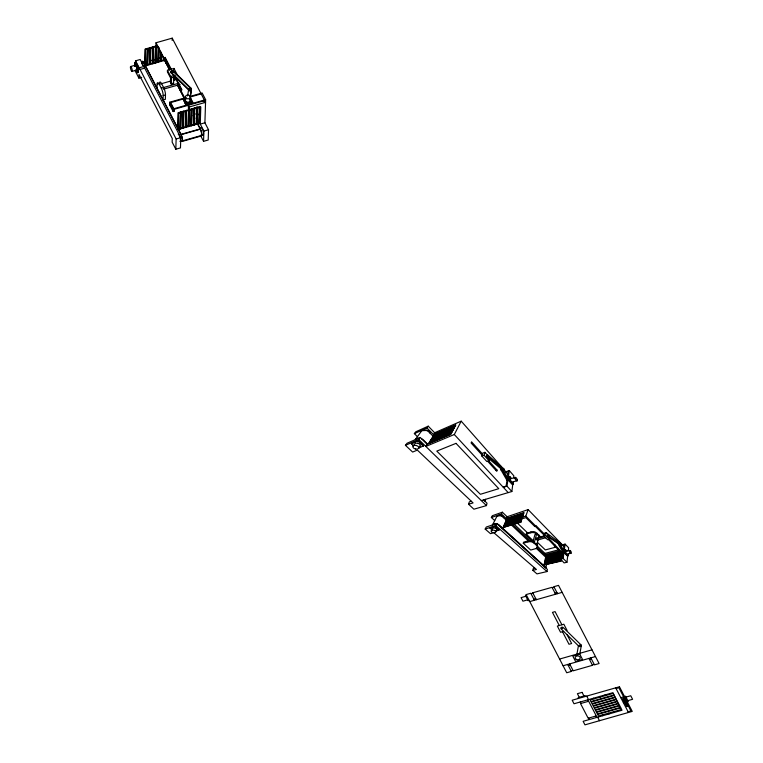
<?xml version="1.0" encoding="UTF-8"?>
<svg xmlns="http://www.w3.org/2000/svg" width="763" height="763" viewBox="0 0 763 763"><rect width="100%" height="100%" fill="white"/><g stroke="black" fill="none" stroke-linecap="round" stroke-linejoin="round"><path stroke-width="1.14" d="M171.923 72.723C174.307 73.315 171.675 70.492 171.732 72.714M173.01 71.569L172.676 72.084M190.149 91.007C187.994 90.435 191.942 89.948 190.683 88.785M189.434 90.082L189.377 88.861M190.578 90.797L190.492 90.206M488.015 456.818L503.771 470.094L504.314 469.76A3.672 2.775 1.8 0 0 503.628 468.558L488.034 455.301M488.024 456.818A3.949 2.976 1.8 0 1 487.338 455.692L487.633 455.072A1.164 0.877 1.8 0 1 488.024 455.311M504.162 470.237L502.874 470.389L487.156 457.228A3.825 2.89 1.8 0 1 486.412 456.036L487.443 455.063M134.679 66.419L134.793 62.48L135.814 62.194L138.561 67.497L138.408 72.418L137.397 72.704L136.024 70.053M135.385 66.515L135.566 60.821L140.211 59.495L180.793 137.664L180.469 147.908L175.824 149.224L172.152 142.156L172.266 138.475L139.028 74.45L138.914 78.131L141.699 77.34M135.69 66.123L135.814 62.194M137.397 72.704L137.55 67.783L134.793 62.48M144.751 65.37L145.266 49.07L147.373 48.47L147.154 65.332L145.046 65.933L144.751 65.37L146.858 64.769L147.373 48.47M145.046 65.933L145.266 49.07M147.478 64.597L147.984 48.298L150.092 47.697L149.872 64.559L147.764 65.16L147.478 64.597L149.586 63.997L150.092 47.697M147.764 65.16L147.984 48.298M150.197 63.825L150.712 47.516L152.819 46.925L152.6 63.787L150.492 64.388L150.197 63.825L152.304 63.224L152.819 46.925M150.492 64.388L150.712 47.516M152.915 63.043L153.43 46.743L155.538 46.142L155.318 63.014L153.21 63.615L152.915 63.043L155.023 62.442L155.538 46.142M153.21 63.615L153.43 46.743M189.863 96.472L202.147 92.981L205.629 99.686L204.904 122.786L200.249 124.102L200.793 106.944L189.253 110.225L189.348 106.954L205.543 102.337L172.219 38.15L156.024 42.757L155.919 46.038L156.777 47.688L156.854 45.398L169.558 69.643M155.929 62.833L156.148 45.971L155.929 62.833L158.036 62.232L158.475 48.269M158.036 62.232L158.227 46.533M157.016 88.413L157.149 84.025L158.17 83.73M161.05 52.151L160.764 61.46L158.656 62.061L158.799 47.525M158.656 62.061L159.095 48.088M160.764 61.46L160.726 52.752M163.597 57.196L163.482 60.687L161.374 61.288L161.336 52.571M161.374 61.288L161.594 54.307M163.482 60.687L163.301 56.634M163.826 57.788L163.797 58.77L165.113 58.398L165.142 57.416L163.826 57.788L156.024 42.757M166.2 59.915L164.093 60.515L164.169 58.188M157.149 84.025A5.436 1.392 74.1 0 1 159.257 84.302L161.279 88.184A5.436 1.392 74.1 0 1 163.158 95.594L163.024 99.991L165.352 99.333L165.485 94.936A5.436 1.392 74.1 0 0 163.597 87.516L161.584 83.644A5.436 1.392 74.1 0 0 159.534 82.776M177.169 74.631L173.954 68.441L167.45 70.291L167.402 71.865L170.616 78.045L174.946 76.815M185.361 98.398L170.664 102.585L174.145 109.3L174.088 111.293L173.153 111.56L169.672 104.846L169.758 102.194L185.39 97.74M167.45 70.291L170.664 76.481L170.378 82.337L171.313 84.13L173.583 83.482L173.792 76.825M172.152 40.42L172.219 38.15M171.198 72.962L171.217 72.285A1.412 1.068 1.8 0 1 171.465 70.787A1.412 1.068 1.8 0 1 173.449 70.997L191.16 88.298L191.141 88.975A1.412 1.068 1.8 0 1 190.903 90.473A1.412 1.068 1.8 0 1 188.909 90.263L171.198 72.962A1.412 1.068 1.8 0 1 171.446 71.464L171.465 70.787M171.313 84.13L171.522 77.473M191.141 88.975L173.43 71.674L173.449 70.997M173.907 70.015L173.954 68.441M173.153 111.56L173.239 108.909L169.758 102.194M175.824 149.224L176.139 138.99L135.566 60.821M177.789 128.995L178.294 112.695L180.402 112.094L180.182 128.957L178.075 129.557L177.789 128.995L179.896 128.394L180.402 112.094M178.075 129.557L178.294 112.695M180.354 90.673L180.392 89.691L181.708 89.309L174.765 75.938M180.507 128.222L181.022 111.923L183.13 111.322L182.91 128.184L180.802 128.785L180.507 128.222L182.615 127.621L183.13 111.322M181.68 90.301L181.708 89.309M180.802 128.785L181.022 111.923M190.435 97.511L192.705 102.643L185.733 104.626L182.996 98.608L185.991 97.759M183.225 127.45L183.74 111.15L185.848 110.549L185.628 127.411L183.521 128.012L183.225 127.45L185.333 126.849L185.848 110.549M183.521 128.012L183.74 111.15M185.733 104.626L182.996 98.608M185.953 126.677L186.458 110.368L188.566 109.777L188.347 126.639L186.239 127.24L185.953 126.677L188.06 126.076L188.566 109.777M186.239 127.24L186.458 110.368M189.682 88.794A1.412 1.068 1.8 0 0 188.614 89.672L188.595 90.349A1.412 1.068 1.8 0 1 189.138 89.653M188.461 106.276L188.385 108.575L189.253 110.225M188.909 90.263L188.928 89.586L171.217 72.285M188.671 125.895L189.186 109.595L191.294 108.995L191.074 125.866L188.966 126.467L188.671 125.895L190.779 125.294L191.294 108.995M188.966 126.467L189.186 109.595M190.903 90.473L190.922 89.796A1.412 1.068 1.8 0 0 191.16 88.298M190.397 96.262L191.418 89.996A1.412 1.068 1.8 0 0 190.33 88.794M191.389 125.122L191.904 108.823L194.012 108.222L193.792 125.094L191.685 125.685L191.389 125.122L193.497 124.522L194.012 108.222M191.685 125.685L191.904 108.823M194.117 124.35L194.622 108.05L196.73 107.449L196.511 124.312L194.403 124.913L194.117 124.35L196.225 123.749L196.73 107.449M194.403 124.913L194.622 108.05M196.835 123.577L197.35 107.278L199.458 106.677L199.238 123.539L197.131 124.14L196.835 123.577L198.943 122.977L199.458 106.677M197.131 124.14L197.35 107.278M199.391 122.452L199.896 106.429M204.694 122.376L208.528 129.767L208.204 140.011L203.559 141.336L203.883 131.093L198.943 121.584M504.333 470.008L507.91 474.529M566.899 551.115L565.536 549.722L564.792 549.913L564.382 553.013L567.3 555.96L568.053 555.769L568.263 553.976M487.853 455.702L488.186 455.654A1.65 1.249 1.8 0 1 488.625 456.408L488.349 456.522A1.65 1.249 1.8 0 1 487.862 455.74L487.71 455.788A1.65 1.24 1.8 0 0 488.167 456.532L488.387 456.636M560.347 558.764L564.105 562.932L566.957 562.245L567.701 555.865M568.292 550.762L568.635 547.786L565.087 544.105L562.388 544.82L528.139 509.608L507.137 516.751L506.308 518.582L523.981 512.612L522.226 517.304L523.361 518.43L525.86 517.61L534.787 526.527L536.017 525.64L544.324 533.986M172.18 71.035L171.837 71.98M511.448 478.401L509.951 476.703L508.988 477.009L508.492 480.356L512.24 484.534L513.203 484.238L513.489 481.958M481.31 500.566L511.868 491.525L512.765 484.371M513.604 477.714L513.842 475.807L509.322 470.618L505.888 471.744M568.053 555.769L565.135 552.822L565.536 549.722M566.957 562.245L563.151 558.497L565.087 544.105M560.996 561.167L560.815 559.889L544.257 563.933L544.048 564.897L560.996 561.167L560.815 559.889M561.368 558.506L561.167 557.41L544.772 561.482L544.725 562.569M561.167 557.41L561.034 558.363L544.572 562.426M561.206 557.133L561.349 556.189L545.02 560.271L544.83 561.206L561.52 557.438L561.349 556.189M513.203 484.238L509.465 480.051L509.951 476.703M562.798 556.046L561.682 556.322L560.776 555.435L561.148 552.851L545.774 556.723L545.583 557.629L561.024 553.709M564.048 546.976L562.388 544.82M511.868 491.525L506.966 486.165L509.322 470.618M503.389 468.74L503.332 468.835A1.574 1.183 1.8 0 0 503.752 469.598L504.028 469.541A1.574 1.192 1.8 0 0 503.609 468.825L503.446 468.73M563.142 553.556L549.389 539.079M187.584 95.938L188.614 89.672M190.216 96.71L191.418 89.996M562.989 554.682L548.511 539.527M576.923 654.129L578.421 645.822M579.947 653.271L581.311 645.698M534.625 567.882L533.385 568.187L532.851 570.333L536.961 573.89L546.985 571.573L547.405 569.408L496.789 523.523L486.269 527.042L485.182 529.074L490.504 533.68L493.508 532.717M546.527 564.668L545.86 568.015A1.946 1.469 1.8 0 0 545.345 567.023L499.097 524.992A4.664 3.519 1.8 0 0 497.314 524.009M544.544 563.867L544.515 562.703L562.503 558.23L564.362 544.668L562.331 545.211M546.012 555.569L545.822 556.465L560.9 552.603M560.691 543.437L546.203 532.669L544.524 533.165L543.847 535.969L547.662 539.775L549.341 539.298L549.656 537.81M488.73 460.871L497.056 470.094L496.789 471.334L487.652 461.253M537.495 546.308L544.982 553.404L544.687 554.768L559.289 550.991M471.334 501.272L469.302 501.882L468.577 504.248L473.88 509.198L486.47 505.602L487.013 503.199L483.637 499.879M549.341 539.298L545.545 535.483L546.203 532.669M485.602 499.298L485.125 501.339A3.014 2.27 1.8 0 0 484.4 500.127L484.038 499.755M484.41 500.127L484.534 499.612M171.789 71.226L172.056 72.103M171.723 72.199L172.467 72.962M537.247 547.252L537.524 546.194M537.305 547.252A2.899 2.184 1.8 0 0 536.551 545.526L538.049 539.927M538.697 537.438L539.25 535.349L535.035 531.954A5.675 4.282 1.8 0 0 532.87 531.582L526.546 533.146L526.241 534.11L533.203 540.738M487.395 455.091L484.915 452.316L482.769 453.108L481.863 456.045L486.851 461.539L489.016 460.766L489.445 459.154M545.64 537.762L537.171 540.175L536.055 539.107L536.332 538.125L543.857 535.941M560.919 544.296L560.614 543.647A1.497 1.125 1.8 0 1 561.12 544.82M560.423 543.647L560.815 544.372M536.58 545.507L534.11 543.161L536.914 533.041M533.06 541.253L534.977 534.501L536.647 534.005L538.993 536.313A3.243 2.442 1.8 0 1 539.584 537.181M481.863 456.045L484.038 455.244L484.915 452.316M537.343 547.271A3.071 2.318 1.8 0 1 535.245 548.769L530.714 550.056L523.265 543.208L527.853 541.892L528.177 540.843L530.171 540.614A6.123 4.616 1.8 0 1 532.44 541.005L536.856 544.458A2.899 2.184 1.8 0 1 537.572 546.203M526.241 534.11L530.647 532.774L530.943 531.821M523.265 543.208L523.609 542.169L528.177 540.843M522.588 516.332L505.497 522.006L505.096 522.884L525.793 516.122L528.139 509.608M520.919 522.226L520.862 520.929L503.427 526.604L503.008 527.519L520.919 522.226L520.519 521.844L503.008 527.519M520.519 521.844L520.862 520.929M520.957 520.662L521.301 519.756L521.358 521.053L520.957 520.662L503.542 526.336L503.952 525.43L521.301 519.756M521.396 519.498L521.73 518.602L521.797 519.88L521.396 519.498L504.066 525.173L504.467 524.276L521.73 518.602M521.835 518.344L522.159 517.457L522.226 518.735L521.835 518.344L504.591 524.019L504.982 523.141L522.159 517.457M495.988 531.201L499.26 529.77L495.301 526.212L490.17 527.91L491.754 529.942M489.941 528.358L495.301 526.212M485.182 529.074L495.788 525.564L496.789 523.523M494.72 520.585L491.362 517.524L501.463 514.004L502.35 512.202L507.137 516.751M492.536 524.887L496.589 516.933A2.47 1.86 1.8 0 1 497.848 515.969L499.775 515.75A4.702 3.548 1.8 0 1 502.188 516.484L506.308 520.204M425.84 446.431L454.309 434.519L461.205 421.166L501.281 466.536M189.377 89.662L190.311 90.082L190.55 89.233M491.362 517.524L492.326 515.721L502.35 512.202M425.926 446.298L427.108 444.457M461.205 421.166L434.633 432.745L433.451 434.576L455.816 424.886L455.149 426.126L433.727 435.377L434.271 434.529L455.597 425.296M418.534 448.234L423.57 445.783L418.181 440.547L411.734 443.351L411.391 443.808L413.403 445.716M419.946 446.145L418.448 448.358A2.041 1.536 1.8 0 1 417.647 448.978L415.558 449.121M411.391 443.808L418.181 440.547M468.577 504.248L473.079 502.922L417.351 450.103L412.649 452.068L405.43 445.334L418.763 439.526L420.222 437.476L427.194 444.333L450.675 434.443L455.025 426.374L433.575 435.625L433.022 436.484L454.567 427.213M417.437 436.665L414.347 433.632L426.975 427.957L428.243 426.164L434.633 432.745M405.43 445.334L407.013 443.265L420.222 437.476M414.347 433.632L415.73 431.82L428.243 426.164M189.434 89.576L190.473 89.242M548.444 534.92L548.034 535.292A2.489 1.879 1.8 0 0 548.549 536.303L560.929 544.811M517.228 479.603A7.344 5.541 1.8 0 0 516.255 477.915A4.092 3.09 1.8 0 0 515.807 477.476L510.523 478.697L510.504 480.08A7.248 5.465 1.8 0 0 511.305 481.472A3.891 2.938 1.8 0 0 511.868 482.025L517.171 480.814L517.238 479.603M500.938 468.93L500.833 469.493A3.691 2.785 1.8 0 0 501.072 470.056L506.994 480.404M171.809 72.113L172.686 71.98M566.604 553.69A1.707 1.288 1.8 0 0 567.167 554.167L571.086 553.261L571.258 552.25A5.055 3.815 1.8 0 0 570.629 551L570.543 550.896M570.524 550.905A1.755 1.326 1.8 0 0 569.951 550.419L569.427 551.43A5.045 3.805 1.8 0 0 570.056 552.698L570.142 552.803M190.388 89.328L189.71 89.328M515.13 477.237L515.082 478.649M517.152 480.833L516.456 480.604A4.044 3.052 1.8 0 1 515.902 480.041A7.582 5.723 1.8 0 1 515.082 478.639M454.433 427.461L432.869 436.732L432.306 437.609L453.975 428.31M453.842 428.568L432.144 437.867L431.581 438.744L453.375 429.426M453.241 429.683L431.419 439.002L430.847 439.898L452.764 430.561M452.621 430.818L430.685 440.165L430.103 441.071L452.144 431.705M452.001 431.972L429.931 441.338L429.35 442.254L451.515 432.869M451.372 433.136L429.178 442.521L428.577 443.456L450.885 434.052M433.136 436.302L428.901 431.982A5.732 4.32 1.8 0 0 426.25 430.485L422.378 430.637A3.491 2.632 1.8 0 0 421.128 431.6L415.291 439.602A3.882 2.928 1.8 0 1 418.544 438.248M486.346 455.778L487.28 455.435M487.233 457.295L488.167 456.961M523.828 513.032L506.985 518.706L506.603 519.546L523.513 513.871M495.988 470.447L497.056 470.094M523.418 514.119L506.498 519.794L506.107 520.643L523.094 514.968M501.072 470.056L501.968 469.76L507.223 478.935M523.008 515.216L505.993 520.891L505.611 521.758L522.684 516.084M502.807 470.342L503.742 470.065M505.821 472.163L508.406 471.315L506.127 485.964L503.284 487.299L506.966 486.165M508.492 480.356L509.465 480.051M498.468 515.445L500.175 515.254A4.139 3.128 1.8 0 1 502.302 515.902L502.75 516.208A2.699 2.041 1.8 0 1 503.59 517.629M571.02 553.28L570.743 553.251A1.736 1.307 1.8 0 1 570.171 552.793M543.847 535.969L545.545 535.483M548.215 534.892L547.3 535.502A2.423 1.831 1.8 0 0 547.872 536.561L560.242 545.001M547.3 535.502L548.034 535.292M536.055 539.107L544.544 536.666M548.702 536.456L547.863 536.57M145.561 49.633L147.669 49.032M148.28 48.861L150.387 48.26M150.998 48.088L153.105 47.487M153.725 47.306L155.833 46.715M151.694 60.306L153.964 59.657M157.369 58.694L159.639 58.045M130.645 66.515L136.424 64.874M151.684 60.63L153.954 59.991M157.359 59.018L159.62 58.37M155.642 62.27L157.75 61.669M158.361 61.498L160.468 60.897M161.079 60.725L163.187 60.124M165.914 59.352L163.807 59.953L164.093 60.515M137.55 67.783L138.561 67.497M139.19 67.812L143.835 66.486M132.018 71.379A2.527 0.649 74.1 0 0 131.532 67.592A2.527 0.649 74.1 0 0 130.444 67.869A2.527 0.649 74.1 0 0 132.018 71.379L137.798 69.738M140.049 69.462L144.693 68.136M170.664 76.481L175.004 75.241M159.257 84.302L170.426 81.126M173.735 80.182L177.054 79.238M161.279 88.184L179.067 83.119M163.549 89.157L180.116 84.445M163.158 95.594L165.485 94.936M189.892 97.111L201.194 93.897M182.977 99.324L185.962 98.475M169.672 104.846L170.607 104.579L174.088 111.293M185.752 103.911L192.724 101.927M173.239 108.909L205.629 99.686M174.145 109.3L204.675 100.611L204.618 102.604L203.616 100.687M178.59 113.258L180.697 112.657M181.308 112.485L183.416 111.884M184.036 111.713L186.143 111.112M186.754 110.94L188.862 110.339M162.385 98.465L181.031 134.374L200.316 128.88A4.387 1.116 74.1 0 1 201.833 134.431A4.387 1.116 74.1 0 1 200.583 135.375M142.309 62.099A3.882 0.992 74.1 0 1 143.74 62.89L181.012 134.698L200.307 129.214A3.882 0.992 74.1 0 1 201.594 133.496A3.882 0.992 74.1 0 1 201.06 135.461M176.139 138.99L180.793 137.664M203.883 131.093L208.528 129.767M180.097 141.527L203.187 134.956M182.233 141.413L201.527 135.928M532.727 592.803L552.021 587.319L555.607 594.224M526.413 595.121L525.402 595.407L528.158 600.71L529.169 600.414M531.01 593.7L532.917 593.156M552.202 587.672L554.1 587.129M525.85 596.265L521.081 597.629L522.932 601.187L527.71 599.842M533.862 599.193L535.769 598.65M555.054 593.166L556.952 592.622M529.77 601.578L562.159 592.355M563.638 631.373L560.547 632.26L557.343 626.07L563.847 624.22L567.052 630.4L566.384 630.591M559.603 659.051L591.993 649.838M563.094 665.765L595.483 656.552M568.292 665.508L570.19 664.964M589.484 659.47L591.382 658.936M571.144 670.992L573.042 670.458M592.336 664.964L594.234 664.43M582.074 692.365L577.4 693.691L579.27 697.325M616.065 688.55L618.888 687.74L630.944 710.954L628.111 711.765M613.233 693.376L590.114 699.957L590.943 701.559L614.062 694.979M580.548 703.562L588.664 701.245L596.294 715.913L588.159 718.221L580.529 703.562M614.301 695.446L591.191 702.017L592.021 703.629L615.14 697.048M615.379 697.516L592.26 704.087L593.089 705.689L616.208 699.118M620.805 697.687L623.028 697.048L624.153 699.213M624.515 696.514L625.526 696.228L628.283 701.531L627.272 701.817M616.456 699.585L593.337 706.156L594.167 707.759L617.286 701.187M625.975 697.096L630.743 695.742L632.594 699.299L627.835 700.663M622.77 698.908L623.733 698.631L627.663 706.204L626.709 706.481L622.789 698.946M624.42 698.393L624.353 699.156M623.037 699.423L624.754 699.042M617.525 701.655L594.406 708.226L595.245 709.828L618.364 703.257M624.458 700.033L625.164 699.833M623.743 700.787L624.706 700.51M618.602 703.724L595.483 710.296L596.313 711.898L619.432 705.327M623.371 702.628L624.535 702.294M625.488 702.027L624.563 700.005M619.68 705.794L596.561 712.365L597.391 713.968L620.51 707.396M620.748 707.864L597.629 714.435L598.469 716.037L621.578 709.466M626.776 706.605L627.73 706.338M628.445 706.137L624.763 699.948M554.463 545.488L555.493 545.211M554.358 546.07L555.397 545.793M559.975 544.896L560.681 544.706M560.3 544.992L561.005 544.801M555.502 547.214L545.335 549.923L537.419 542.331M530.647 532.774L532.584 532.536A5.723 4.32 1.8 0 1 534.758 532.917L536.647 534.005M544.982 553.404L558.239 549.942M545.593 555.626L560.214 551.916M569.665 550.409L566.051 551.334L565.86 552.336A4.883 3.681 1.8 0 0 566.489 553.595L566.575 553.7M564.382 553.013L565.135 552.822M560.986 553.976L545.526 557.896L545.335 558.812L560.853 554.892M527.853 541.892L529.856 541.654A6.18 4.664 1.8 0 1 532.135 542.054L534.11 543.161M560.815 555.168L545.278 559.079L545.078 560.004L561.291 555.941M560.776 555.435L562.96 554.882M560.29 559.203L563.151 558.497M544.315 563.657L560.729 559.632M544.048 564.897L560.671 560.862M532.851 570.333L536.437 569.475L493.861 532.746A2.995 2.26 1.8 0 1 491.992 532.202A1.726 1.297 1.8 0 1 491.238 530.79M189.958 88.432L190.445 88.537M417.58 443.122L415.501 443.265A2.031 1.536 1.8 0 0 414.738 443.856L413.174 446.05A2.041 1.536 1.8 0 1 413.947 445.458L416.045 445.315M495.073 526.661L499.05 530.218M495.788 525.564L546.985 571.573M511.658 525.221L528.273 540.824M536.313 548.378L545.679 557.162M501.463 514.004L506.823 519.059M512.927 524.82L529.675 540.614M537.104 547.615L545.936 555.95M514.338 524.353L531.687 540.805M517.591 523.304L527.538 532.851M417.857 441.004L423.265 446.241M418.763 439.526L486.47 505.602M427.614 444.152L423.427 440.032A6.114 4.616 1.8 0 0 421.586 438.811M525.793 516.122L535.855 526.203M535.34 526.356L544.067 535.082M426.975 427.957L433.928 435.063M454.309 434.519L508.206 492.602M482.14 455.158L471.095 442.979L471.553 441.834L482.502 453.975M484.038 455.244L489.016 460.766M560.538 544.925L563.599 550.266M563.418 551.592L559.327 544.467L558.621 544.658L563.256 552.736M503.427 470.485L507.443 477.504M622.913 699.614L623.276 700.32M615.693 687.845L628.483 712.47M557.505 593.681L553.881 586.699L558.526 585.374L599.108 663.533L594.453 664.859L590.829 657.878M588.931 658.412L592.508 665.307L573.223 670.811L569.637 663.905M604.935 694.959L605.288 695.637M613.643 711.726L614.053 712.518M599.88 696.4L600.233 697.077M608.578 713.167L608.988 713.958M561.911 624.773L555.082 611.621L552.45 612.374L559.279 625.526M567.09 634.749L571.64 643.524L569.007 644.268L562.484 631.707M593.643 698.174L593.995 698.851M602.35 714.931L602.76 715.732M586.699 696.094L588.54 699.623M597.658 717.182L599.489 720.72M532.736 592.813L536.313 599.708M587.462 699.929L588.216 701.378M595.827 716.047L596.58 717.487M585.507 696.428L585.107 695.665L578.135 697.649L578.535 698.412M534.415 600.252L530.79 593.261L526.136 594.587L566.718 672.756L571.373 671.43L567.739 664.439M582.083 692.365L583.972 695.99M580.242 701.989L580.996 703.429M588.607 718.097L589.36 719.547M196.835 106.839L197.932 108.956M198.838 114.183L200.469 117.33M190.407 98.217L192.705 102.643M194.012 112.075L195.109 114.192M165.142 57.416L171.561 69.767M198.943 122.977L199.238 123.539M165.113 58.398L170.988 69.719M174.727 76.92L181.146 89.271M180.392 89.691L185.132 98.828M188.299 104.922L189.348 106.954M173.754 77.721L174.689 79.514M177.483 84.903L184.684 98.999M187.736 104.645L188.671 106.448M193.325 115.423L194.727 118.112M197.989 124.398L200.316 128.88M163.492 58.303L169.548 69.967M173.745 78.045L174.679 79.848M177.474 85.227L183.997 97.798M187.727 104.979L188.652 106.772M193.316 115.747L194.718 118.437M197.045 122.929L200.307 129.214M196.225 123.749L196.511 124.312M200.411 135.27L203.559 141.336M193.497 124.522L193.792 125.094M190.779 125.294L191.074 125.866M155.023 62.442L155.318 63.014M188.06 126.076L188.347 126.639M152.304 63.224L152.6 63.787M185.333 126.849L185.628 127.411M149.586 63.997L149.872 64.559M182.615 127.621L182.91 128.184M146.858 64.769L147.154 65.332M179.896 128.394L180.182 128.957M161.918 97.569L143.749 62.566A4.387 1.116 74.1 0 0 142.061 62.099M136.577 68.88L138.408 72.418M135.242 71.064L138.914 78.131M494.462 532.679A1.488 1.125 1.8 0 0 495.616 532.049L496.618 529.884A1.717 1.297 1.8 0 0 495.921 528.559M494.882 530.714A1.726 1.297 1.8 0 1 495.673 532.049M539.222 535.359A2.899 2.184 1.8 0 1 539.918 537.076M558.65 544.648A2.108 1.593 1.8 0 1 558.402 543.828M545.431 567.615A1.917 1.45 1.8 0 0 545.03 567.09L498.754 525.106A3.929 2.966 1.8 0 0 497.886 524.524M492.354 524.791A3.262 2.461 1.8 0 1 496.093 523.885M495.96 528.521A2.938 2.222 1.8 0 0 494.1 527.967L493.156 528.091A1.431 1.078 1.8 0 0 492.383 528.664L491.324 530.81A1.431 1.078 1.8 0 1 492.097 530.247L493.041 530.113A2.995 2.26 1.8 0 1 494.92 530.666M493.051 524.715A2.823 2.136 1.8 0 1 495.521 524.009M497.466 516.112A2.241 1.688 1.8 0 1 498.477 515.445M422.797 430.475A3.157 2.384 1.8 0 1 423.246 430.227L426.67 430.084A5.045 3.805 1.8 0 1 428.997 431.419A4.397 3.319 1.8 0 1 429.865 432.955M416.016 445.544A2.985 2.251 1.8 0 1 418.629 448.396M415.587 448.882A2.985 2.251 1.8 0 1 412.983 446.002M417.552 443.341A2.957 2.232 1.8 0 1 420.117 446.183M173.191 82.642A1.268 0.954 1.8 0 1 172.419 83.816A1.268 0.954 1.8 0 1 170.817 83.262A1.268 0.954 1.8 0 1 171.437 82.042M189.52 98.856A2.527 1.907 1.8 0 1 189.815 101.498A2.527 1.907 1.8 0 1 186.334 101.765A2.527 1.907 1.8 0 1 185.8 99.142M189.682 99.705A2.527 1.907 1.8 0 1 189.682 102.309A2.527 1.907 1.8 0 1 186.248 102.433A2.527 1.907 1.8 0 1 185.781 99.848M191.027 89.796A1.412 1.068 1.8 0 1 191.399 90.673M171.446 71.464A1.412 1.068 1.8 0 1 173.43 71.674M190.922 89.796A1.412 1.068 1.8 0 1 188.928 89.586M135.165 65.961A2.527 0.649 74.1 0 1 136.033 65.732A2.527 0.649 74.1 0 1 137.025 69.109A2.527 0.649 74.1 0 1 136.215 69.547M137.731 69.738A2.527 0.649 74.1 0 1 136.978 68.794M136.482 67.468A2.527 0.649 74.1 0 1 136.491 64.874A2.527 0.649 74.1 0 1 137.865 67.649M141.575 62.976A3.882 0.992 74.1 0 1 142.605 65.351M166.01 59.934A3.882 0.992 74.1 0 1 166 63.1M200.736 128.05A3.882 0.992 74.1 0 1 203.044 130.807A3.882 0.992 74.1 0 1 202.71 134.736M178.199 134.078A3.882 0.992 74.1 0 1 180.001 137.54M180.335 139.057A3.882 0.992 74.1 0 1 180.268 141.393M181.031 134.374A4.387 1.116 74.1 0 1 182.538 139.915A4.387 1.116 74.1 0 1 181.289 140.859M181.012 134.698A3.882 0.992 74.1 0 1 182.338 139.314A3.882 0.992 74.1 0 1 181.518 140.773M561.52 628.207C563.018 629.933 562.97 626.604 561.539 628.111M579.231 645.508C580.815 647.234 580.519 643.886 579.251 645.412M549.055 535.998L549.045 536.027A0.973 0.734 1.8 0 0 548.683 535.33L548.483 535.359A0.973 0.734 1.8 0 0 548.855 536.055L549.017 536.055M456.026 443.36L436.789 451.105L480.394 494.3L498.773 488.673L456.026 443.36M579.804 654.196L572.832 656.18L575.579 661.483L582.55 659.499L579.804 654.196M619.451 686.776L572.183 700.224L574.014 703.763L612.88 692.699L621.998 710.258L583.132 721.312L584.963 724.85L632.241 711.402L619.451 686.776M581.024 644.897L563.313 627.596A1.412 1.068 1.8 0 0 561.32 627.386A1.412 1.068 1.8 0 0 561.082 628.884L578.793 646.185A1.412 1.068 1.8 0 0 580.777 646.395A1.412 1.068 1.8 0 0 581.024 644.897M576.218 659.366A2.527 1.907 1.8 0 0 580.204 658.068A2.527 1.907 1.8 0 0 576.656 656.085A2.527 1.907 1.8 0 0 576.218 659.366M186.487 98.427A2.527 1.907 1.8 0 0 190.483 97.13A2.527 1.907 1.8 0 0 186.935 95.156A2.527 1.907 1.8 0 0 186.487 98.427"/></g></svg>
